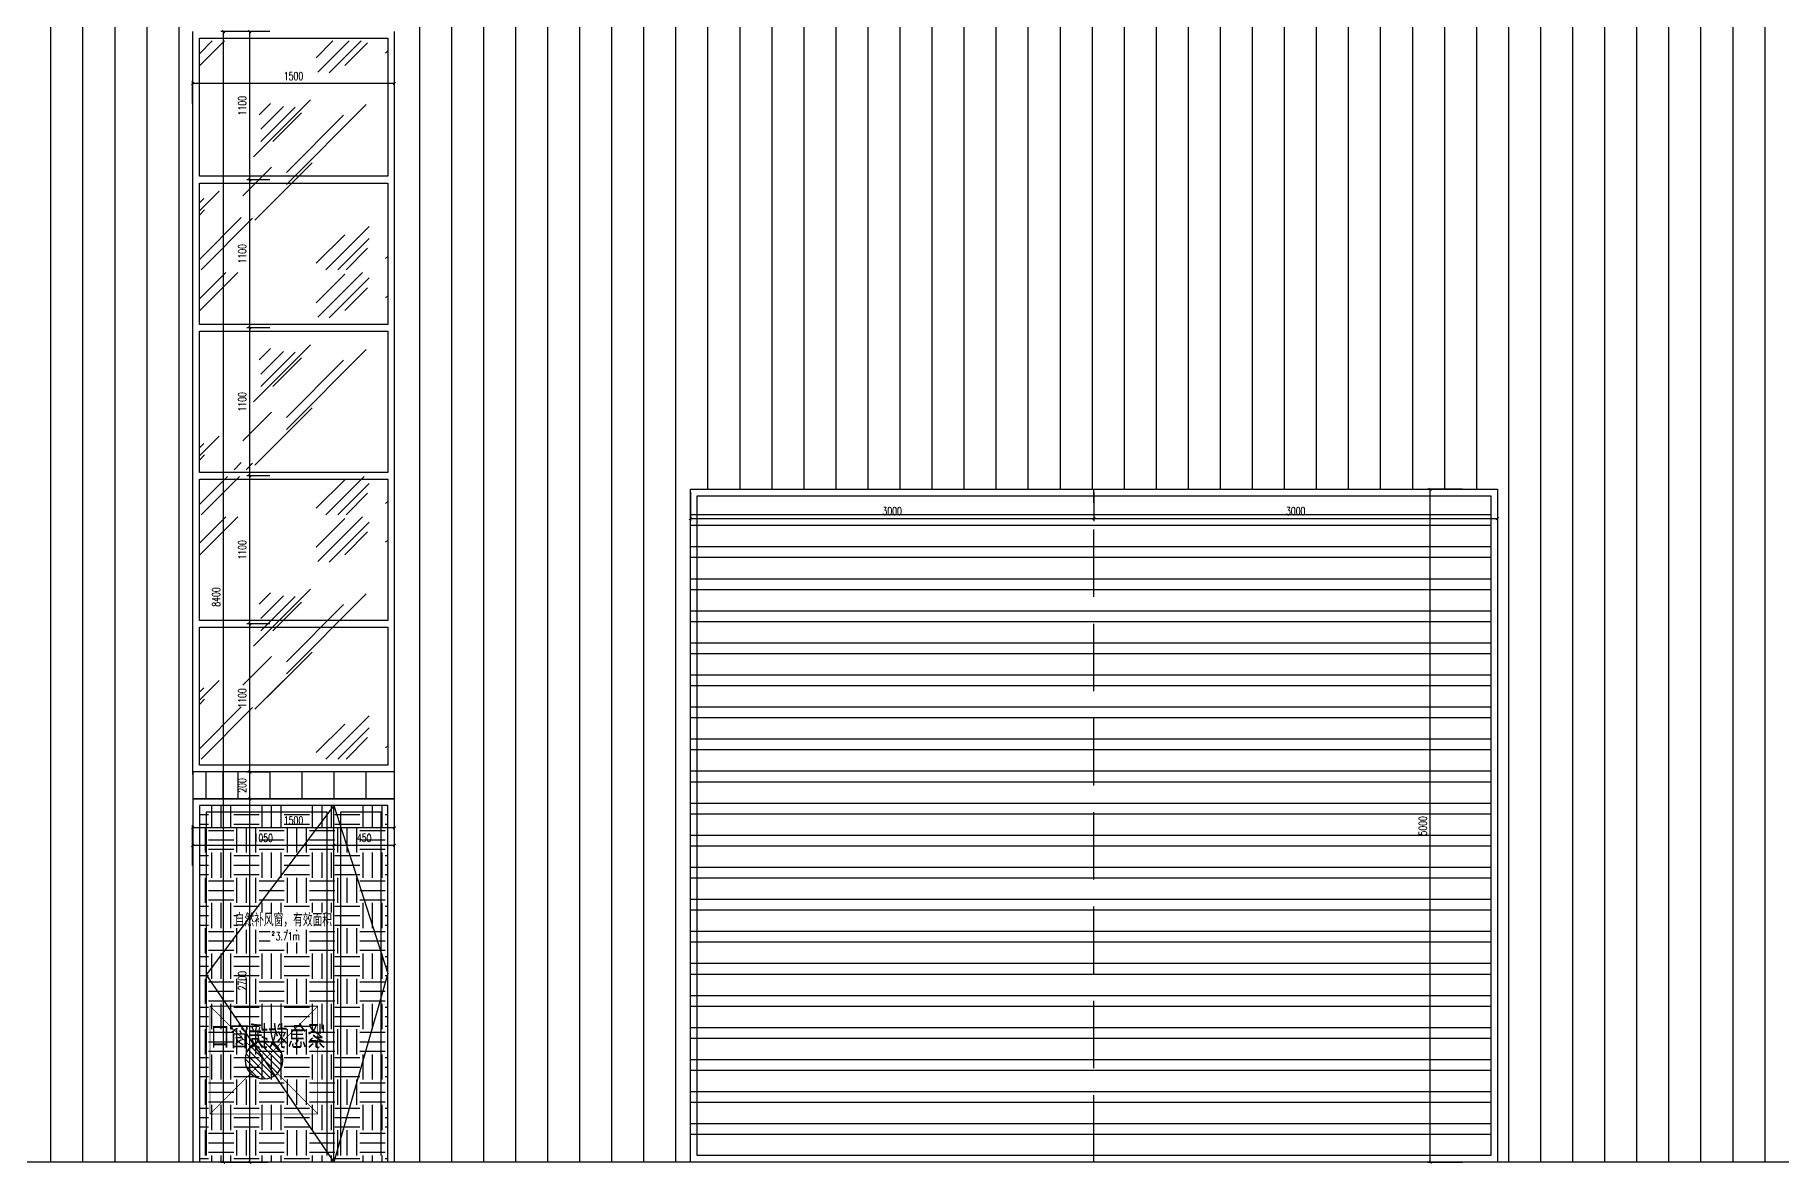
# Model space of a CAD drawing. Extents: x -2377130 to 293730, y -2 to 754590.
# Drawn here: x 52147 to 65127, y 517225 to 525612 of the extents above; entities that cross this region are included whole.
import ezdxf

# ---------------------------------------------------------------- set-up
doc = ezdxf.new("R2010")
doc.units = 0
doc.header["$LTSCALE"] = 1000
doc.header["$MEASUREMENT"] = 0
for name, pattern in [('__DASH', [0.35, 0.25, -0.1]), ('DASH', [0.35, 0.25, -0.1]), ('DOTE', [2.42, 2, -0.2, 0.02, -0.2])]:
    doc.linetypes.add(name, pattern=pattern)
doc.layers.get('Defpoints').update_dxf_attribs({"color": 210})
for name, color, linetype in [('A-AXIS-DOTE', 14, 'DOTE'), ('A-HATCH-2', 251, 'Continuous'), ('A-LIN-V', 9, 'Continuous'), ('A-WINDOW', 140, 'Continuous'), ('A-彩色打印层', 22, 'Continuous'), ('A-门窗表显示尺寸', 160, 'Continuous'), ('AXIS', 3, 'Continuous'), ('PUB_DIM', 3, 'Continuous'), ('SPACE', 7, 'Continuous'), ('SPACE_HATCH', 8, 'Continuous')]:
    doc.layers.add(name, color=color, linetype=linetype)
doc.layers.add('A-WALL-HATCH', color=8, linetype='Continuous', lineweight=13)
doc.styles.add('_TCH_DIM_T3', font='SIMPLEX', dxfattribs={"width": 0.705882, "bigfont": 'GBCBIG'})
doc.styles.add('_TCH_SPACE', font='SIMPLEX', dxfattribs={"height": 5, "bigfont": 'GBCBIG'})
doc.styles.add('A-DIM_T3', font='SIMPLEX', dxfattribs={"width": 0.705882, "bigfont": 'GBCBIG'})
doc.styles.add('STYLE1', font='')
doc.styles.get('STYLE1').set_extended_font_data('SimSun')
doc.dimstyles.new('_TCH_ARCH&&20', dxfattribs={"dimtxt": 59.5, "dimasz": 20, "dimexe": 20, "dimexo": 20, "dimgap": 25.25, "dimtad": 1, "dimdec": 0, "dimzin": 0, "dimdsep": 46, "dimtxsty": '_TCH_DIM_T3', "dimblk": 'ARCHTICK', "dimcen": 0.09, "dimclrt": 7, "dimazin": 2, "dimtfac": 1, "dimtdec": 0, "dimtix": 1, "dimtmove": 2, "dimatfit": 3, "dimfxl": 0, "dimtolj": 1, "dimtzin": 0, "dimarcsym": 0})
doc.dimstyles.new('A-DIM&&20', dxfattribs={"dimtxt": 59.5, "dimasz": 20, "dimexe": 20, "dimexo": 20, "dimgap": 25.25, "dimtad": 1, "dimdec": 0, "dimzin": 0, "dimdsep": 46, "dimtxsty": 'A-DIM_T3', "dimblk": 'ARCHTICK', "dimcen": 0.09, "dimclrt": 7, "dimazin": 2, "dimtfac": 1, "dimtdec": 0, "dimtix": 1, "dimtmove": 2, "dimatfit": 3, "dimfxl": 0, "dimtolj": 1, "dimtzin": 0, "dimarcsym": 0})

# ---------------------------------------------------------------- blocks, each defined once
blk = doc.blocks.new('_ArchTick')
at = {"color": 0, "linetype": 'ByBlock', "const_width": 0.4}
blk.add_lwpolyline([(-0.5, -0.5), (0.5, 0.5)], dxfattribs=at)
blk = doc.blocks.new('*D1572')
at = {"layer": 'A-门窗表显示尺寸', "color": 0, "lineweight": -2}
for p, q in [((60019, 522217), (60019, 522000)), ((63019, 522217), (63019, 522000)), ((60019, 522020), (63019, 522020))]:
    blk.add_line(p, q, dxfattribs=at)
at = {"layer": 'Defpoints', "color": 0}
for p in [(60019, 522237), (63019, 522237), (63019, 522020)]:
    blk.add_point(p, dxfattribs=at)
at = {"layer": 'A-门窗表显示尺寸', "color": 0, "lineweight": -2, "xscale": 20, "yscale": 20, "zscale": 20, "rotation": 180}
blk.add_blockref('_ArchTick', (60019, 522020), dxfattribs=at)
at = {"layer": 'A-门窗表显示尺寸', "color": 0, "lineweight": -2, "xscale": 20, "yscale": 20, "zscale": 20}
blk.add_blockref('_ArchTick', (63019, 522020), dxfattribs=at)
at = {"layer": 'A-门窗表显示尺寸', "color": 7, "insert": (61519, 522075), "char_height": 59.5, "attachment_point": 5, "style": 'A-DIM_T3'}
blk.add_mtext('\\A1;3000', dxfattribs=at)
blk = doc.blocks.new('*D1573')
at = {"layer": 'A-门窗表显示尺寸', "color": 0, "lineweight": -2}
for p, q in [((57019, 522217), (57019, 522000)), ((60019, 522217), (60019, 522000)), ((57019, 522020), (60019, 522020))]:
    blk.add_line(p, q, dxfattribs=at)
at = {"layer": 'Defpoints', "color": 0}
for p in [(57019, 522237), (60019, 522237), (60019, 522020)]:
    blk.add_point(p, dxfattribs=at)
at = {"layer": 'A-门窗表显示尺寸', "color": 0, "lineweight": -2, "xscale": 20, "yscale": 20, "zscale": 20, "rotation": 180}
blk.add_blockref('_ArchTick', (57019, 522020), dxfattribs=at)
at = {"layer": 'A-门窗表显示尺寸', "color": 0, "lineweight": -2, "xscale": 20, "yscale": 20, "zscale": 20}
blk.add_blockref('_ArchTick', (60019, 522020), dxfattribs=at)
at = {"layer": 'A-门窗表显示尺寸', "color": 7, "insert": (58519, 522075), "char_height": 59.5, "attachment_point": 5, "style": 'A-DIM_T3'}
blk.add_mtext('\\A1;3000', dxfattribs=at)
blk = doc.blocks.new('*D1574')
at = {"layer": 'A-门窗表显示尺寸', "color": 0, "lineweight": -2}
for p, q in [((62759, 522237), (62499, 522237)), ((62519, 517237), (62519, 522237)), ((62759, 517237), (62499, 517237))]:
    blk.add_line(p, q, dxfattribs=at)
at = {"layer": 'Defpoints', "color": 0}
for p in [(62519, 522237), (62779, 522237), (62779, 517237)]:
    blk.add_point(p, dxfattribs=at)
at = {"layer": 'A-门窗表显示尺寸', "color": 0, "lineweight": -2, "xscale": 20, "yscale": 20, "zscale": 20}
for p, rotation in [((62519, 522237), 90), ((62519, 517237), 270)]:
    blk.add_blockref('_ArchTick', p, dxfattribs=dict(at, rotation=rotation))
at = {"layer": 'A-门窗表显示尺寸', "color": 7, "insert": (62464, 519737), "char_height": 59.5, "attachment_point": 5, "rotation": 90, "style": 'A-DIM_T3'}
blk.add_mtext('\\A1;5000', dxfattribs=at)
blk = doc.blocks.new('*D1575')
at = {"layer": 'A-门窗表显示尺寸', "color": 0, "lineweight": -2}
for p, q in [((53893, 520137), (53723, 520137)), ((53743, 519937), (53743, 520137)), ((53893, 519937), (53723, 519937))]:
    blk.add_line(p, q, dxfattribs=at)
at = {"layer": 'Defpoints', "color": 0}
for p in [(53743, 520137), (53913, 520137), (53913, 519937)]:
    blk.add_point(p, dxfattribs=at)
at = {"layer": 'A-门窗表显示尺寸', "color": 0, "lineweight": -2, "xscale": 20, "yscale": 20, "zscale": 20}
for p, rotation in [((53743, 520137), 90), ((53743, 519937), 270)]:
    blk.add_blockref('_ArchTick', p, dxfattribs=dict(at, rotation=rotation))
at = {"layer": 'A-门窗表显示尺寸', "color": 7, "insert": (53688, 520037), "char_height": 59.5, "attachment_point": 5, "rotation": 90, "style": '_TCH_DIM_T3'}
blk.add_mtext('\\A1;200', dxfattribs=at)
blk = doc.blocks.new('*D1576')
at = {"layer": 'A-门窗表显示尺寸', "color": 0, "lineweight": -2}
for p, q in [((53893, 521237), (53723, 521237)), ((53743, 520137), (53743, 521237)), ((53893, 520137), (53723, 520137))]:
    blk.add_line(p, q, dxfattribs=at)
at = {"layer": 'Defpoints', "color": 0}
for p in [(53743, 521237), (53913, 521237), (53913, 520137)]:
    blk.add_point(p, dxfattribs=at)
at = {"layer": 'A-门窗表显示尺寸', "color": 0, "lineweight": -2, "xscale": 20, "yscale": 20, "zscale": 20}
for p, rotation in [((53743, 521237), 90), ((53743, 520137), 270)]:
    blk.add_blockref('_ArchTick', p, dxfattribs=dict(at, rotation=rotation))
at = {"layer": 'A-门窗表显示尺寸', "color": 7, "insert": (53688, 520687), "char_height": 59.5, "attachment_point": 5, "rotation": 90, "style": '_TCH_DIM_T3'}
blk.add_mtext('\\A1;1100', dxfattribs=at)
blk = doc.blocks.new('*D1577')
at = {"layer": 'A-门窗表显示尺寸', "color": 0, "lineweight": -2}
for p, q in [((53893, 522337), (53723, 522337)), ((53743, 521237), (53743, 522337)), ((53893, 521237), (53723, 521237))]:
    blk.add_line(p, q, dxfattribs=at)
at = {"layer": 'Defpoints', "color": 0}
for p in [(53743, 522337), (53913, 522337), (53913, 521237)]:
    blk.add_point(p, dxfattribs=at)
at = {"layer": 'A-门窗表显示尺寸', "color": 0, "lineweight": -2, "xscale": 20, "yscale": 20, "zscale": 20}
for p, rotation in [((53743, 522337), 90), ((53743, 521237), 270)]:
    blk.add_blockref('_ArchTick', p, dxfattribs=dict(at, rotation=rotation))
at = {"layer": 'A-门窗表显示尺寸', "color": 7, "insert": (53688, 521787), "char_height": 59.5, "attachment_point": 5, "rotation": 90, "style": '_TCH_DIM_T3'}
blk.add_mtext('\\A1;1100', dxfattribs=at)
blk = doc.blocks.new('*D1578')
at = {"layer": 'A-门窗表显示尺寸', "color": 0, "lineweight": -2}
for p, q in [((53893, 523437), (53723, 523437)), ((53743, 522337), (53743, 523437)), ((53893, 522337), (53723, 522337))]:
    blk.add_line(p, q, dxfattribs=at)
at = {"layer": 'Defpoints', "color": 0}
for p in [(53743, 523437), (53913, 523437), (53913, 522337)]:
    blk.add_point(p, dxfattribs=at)
at = {"layer": 'A-门窗表显示尺寸', "color": 0, "lineweight": -2, "xscale": 20, "yscale": 20, "zscale": 20}
for p, rotation in [((53743, 523437), 90), ((53743, 522337), 270)]:
    blk.add_blockref('_ArchTick', p, dxfattribs=dict(at, rotation=rotation))
at = {"layer": 'A-门窗表显示尺寸', "color": 7, "insert": (53688, 522887), "char_height": 59.5, "attachment_point": 5, "rotation": 90, "style": '_TCH_DIM_T3'}
blk.add_mtext('\\A1;1100', dxfattribs=at)
blk = doc.blocks.new('*D1579')
at = {"layer": 'A-门窗表显示尺寸', "color": 0, "lineweight": -2}
for p, q in [((53893, 524537), (53723, 524537)), ((53743, 523437), (53743, 524537)), ((53893, 523437), (53723, 523437))]:
    blk.add_line(p, q, dxfattribs=at)
at = {"layer": 'Defpoints', "color": 0}
for p in [(53743, 524537), (53913, 524537), (53913, 523437)]:
    blk.add_point(p, dxfattribs=at)
at = {"layer": 'A-门窗表显示尺寸', "color": 0, "lineweight": -2, "xscale": 20, "yscale": 20, "zscale": 20}
for p, rotation in [((53743, 524537), 90), ((53743, 523437), 270)]:
    blk.add_blockref('_ArchTick', p, dxfattribs=dict(at, rotation=rotation))
at = {"layer": 'A-门窗表显示尺寸', "color": 7, "insert": (53688, 523987), "char_height": 59.5, "attachment_point": 5, "rotation": 90, "style": '_TCH_DIM_T3'}
blk.add_mtext('\\A1;1100', dxfattribs=at)
blk = doc.blocks.new('*D1580')
at = {"layer": 'A-门窗表显示尺寸', "color": 0, "lineweight": -2}
for p, q in [((53893, 525637), (53723, 525637)), ((53743, 524537), (53743, 525637)), ((53893, 524537), (53723, 524537))]:
    blk.add_line(p, q, dxfattribs=at)
at = {"layer": 'Defpoints', "color": 0}
for p in [(53743, 525637), (53913, 525637), (53913, 524537)]:
    blk.add_point(p, dxfattribs=at)
at = {"layer": 'A-门窗表显示尺寸', "color": 0, "lineweight": -2, "xscale": 20, "yscale": 20, "zscale": 20}
for p, rotation in [((53743, 525637), 90), ((53743, 524537), 270)]:
    blk.add_blockref('_ArchTick', p, dxfattribs=dict(at, rotation=rotation))
at = {"layer": 'A-门窗表显示尺寸', "color": 7, "insert": (53688, 525087), "char_height": 59.5, "attachment_point": 5, "rotation": 90, "style": '_TCH_DIM_T3'}
blk.add_mtext('\\A1;1100', dxfattribs=at)
blk = doc.blocks.new('*D1581')
at = {"layer": 'A-门窗表显示尺寸', "color": 0, "lineweight": -2}
for p, q in [((53873, 525637), (53529, 525637)), ((53549, 517237), (53549, 525637)), ((53873, 517237), (53529, 517237))]:
    blk.add_line(p, q, dxfattribs=at)
at = {"layer": 'Defpoints', "color": 0}
for p in [(53549, 525637), (53893, 525637), (53893, 517237)]:
    blk.add_point(p, dxfattribs=at)
at = {"layer": 'A-门窗表显示尺寸', "color": 0, "lineweight": -2, "xscale": 20, "yscale": 20, "zscale": 20}
for p, rotation in [((53549, 525637), 90), ((53549, 517237), 270)]:
    blk.add_blockref('_ArchTick', p, dxfattribs=dict(at, rotation=rotation))
at = {"layer": 'A-门窗表显示尺寸', "color": 7, "insert": (53494, 521437), "char_height": 59.5, "attachment_point": 5, "rotation": 90, "style": '_TCH_DIM_T3'}
blk.add_mtext('\\A1;8400', dxfattribs=at)
blk = doc.blocks.new('*D1582')
at = {"layer": 'A-门窗表显示尺寸', "color": 0, "lineweight": -2}
for p, q in [((53319, 525103), (53319, 525272)), ((54819, 525252), (53319, 525252)), ((54819, 525103), (54819, 525272))]:
    blk.add_line(p, q, dxfattribs=at)
at = {"layer": 'Defpoints', "color": 0}
for p in [(53319, 525252), (53319, 525083), (54819, 525083)]:
    blk.add_point(p, dxfattribs=at)
at = {"layer": 'A-门窗表显示尺寸', "color": 0, "lineweight": -2, "xscale": 20, "yscale": 20, "zscale": 20, "rotation": 180}
blk.add_blockref('_ArchTick', (53319, 525252), dxfattribs=at)
at = {"layer": 'A-门窗表显示尺寸', "color": 0, "lineweight": -2, "xscale": 20, "yscale": 20, "zscale": 20}
blk.add_blockref('_ArchTick', (54819, 525252), dxfattribs=at)
at = {"layer": 'A-门窗表显示尺寸', "color": 7, "insert": (54069, 525307), "char_height": 59.5, "attachment_point": 5, "style": 'A-DIM_T3'}
blk.add_mtext('\\A1;1500', dxfattribs=at)
blk = doc.blocks.new('*D636')
at = {"layer": 'Defpoints', "color": 0}
for p in [(-1646821, 507410), (-1646021, 507410), (-1646021, 507337)]:
    blk.add_point(p, dxfattribs=at)
at = {"layer": 'PUB_DIM', "color": 0, "lineweight": -2}
for p, q in [((-1646821, 507390), (-1646821, 507317)), ((-1646821, 507337), (-1646021, 507337)), ((-1646021, 507390), (-1646021, 507317))]:
    blk.add_line(p, q, dxfattribs=at)
at = {"layer": 'PUB_DIM', "color": 0, "lineweight": -2, "xscale": 20, "yscale": 20, "zscale": 20, "rotation": 180}
blk.add_blockref('_ArchTick', (-1646821, 507337), dxfattribs=at)
at = {"layer": 'PUB_DIM', "color": 0, "lineweight": -2, "xscale": 20, "yscale": 20, "zscale": 20}
blk.add_blockref('_ArchTick', (-1646021, 507337), dxfattribs=at)
at = {"layer": 'PUB_DIM', "color": 7, "insert": (-1646421, 507392), "char_height": 59.5, "attachment_point": 5, "style": '_TCH_DIM_T3'}
blk.add_mtext('\\A1;800', dxfattribs=at)
blk = doc.blocks.new('*D637')
at = {"layer": 'Defpoints', "color": 0}
for p in [(-1646740, 507431), (-1646688, 507431), (-1646740, 506631)]:
    blk.add_point(p, dxfattribs=at)
at = {"layer": 'PUB_DIM', "color": 0, "lineweight": -2}
for p, q in [((-1646720, 507431), (-1646668, 507431)), ((-1646688, 506631), (-1646688, 507431)), ((-1646720, 506631), (-1646668, 506631))]:
    blk.add_line(p, q, dxfattribs=at)
at = {"layer": 'PUB_DIM', "color": 0, "lineweight": -2, "xscale": 20, "yscale": 20, "zscale": 20}
for p, rotation in [((-1646688, 507431), 90), ((-1646688, 506631), 270)]:
    blk.add_blockref('_ArchTick', p, dxfattribs=dict(at, rotation=rotation))
at = {"layer": 'PUB_DIM', "color": 7, "insert": (-1646743, 507031), "char_height": 59.5, "attachment_point": 5, "rotation": 90, "style": '_TCH_DIM_T3'}
blk.add_mtext('\\A1;800', dxfattribs=at)
blk = doc.blocks.new('*D1583')
at = {"layer": 'A-门窗表显示尺寸', "color": 0, "lineweight": -2}
for p, q in [((53879, 519937), (53723, 519937)), ((53743, 517237), (53743, 519937)), ((53879, 517237), (53723, 517237))]:
    blk.add_line(p, q, dxfattribs=at)
at = {"layer": 'Defpoints', "color": 0}
for p in [(53743, 519937), (53899, 519937), (53899, 517237)]:
    blk.add_point(p, dxfattribs=at)
at = {"layer": 'A-门窗表显示尺寸', "color": 0, "lineweight": -2, "xscale": 20, "yscale": 20, "zscale": 20}
for p, rotation in [((53743, 519937), 90), ((53743, 517237), 270)]:
    blk.add_blockref('_ArchTick', p, dxfattribs=dict(at, rotation=rotation))
at = {"layer": 'A-门窗表显示尺寸', "color": 7, "insert": (53688, 518587), "char_height": 59.5, "attachment_point": 5, "rotation": 90, "style": 'A-DIM_T3'}
blk.add_mtext('\\A1;2700', dxfattribs=at)
blk = doc.blocks.new('*D1584')
at = {"layer": 'A-门窗表显示尺寸', "color": 0, "lineweight": -2}
for p, q in [((54369, 519443), (54369, 519612)), ((54819, 519592), (54369, 519592)), ((54819, 519443), (54819, 519612))]:
    blk.add_line(p, q, dxfattribs=at)
at = {"layer": 'Defpoints', "color": 0}
for p in [(54369, 519592), (54369, 519423), (54819, 519423)]:
    blk.add_point(p, dxfattribs=at)
at = {"layer": 'A-门窗表显示尺寸', "color": 0, "lineweight": -2, "xscale": 20, "yscale": 20, "zscale": 20, "rotation": 180}
blk.add_blockref('_ArchTick', (54369, 519592), dxfattribs=at)
at = {"layer": 'A-门窗表显示尺寸', "color": 0, "lineweight": -2, "xscale": 20, "yscale": 20, "zscale": 20}
blk.add_blockref('_ArchTick', (54819, 519592), dxfattribs=at)
at = {"layer": 'A-门窗表显示尺寸', "color": 7, "insert": (54594, 519647), "char_height": 59.5, "attachment_point": 5, "style": 'A-DIM_T3'}
blk.add_mtext('\\A1;450', dxfattribs=at)
blk = doc.blocks.new('*D1585')
at = {"layer": 'A-门窗表显示尺寸', "color": 0, "lineweight": -2}
for p, q in [((53319, 519443), (53319, 519612)), ((54369, 519592), (53319, 519592)), ((54369, 519443), (54369, 519612))]:
    blk.add_line(p, q, dxfattribs=at)
at = {"layer": 'Defpoints', "color": 0}
for p in [(53319, 519592), (53319, 519423), (54369, 519423)]:
    blk.add_point(p, dxfattribs=at)
at = {"layer": 'A-门窗表显示尺寸', "color": 0, "lineweight": -2, "xscale": 20, "yscale": 20, "zscale": 20}
for p, rotation in [((53319, 519592), 180.0000000000032), ((54369, 519592), 3.117506253147439e-12)]:
    blk.add_blockref('_ArchTick', p, dxfattribs=dict(at, rotation=rotation))
at = {"layer": 'A-门窗表显示尺寸', "color": 7, "insert": (53844, 519647), "char_height": 59.5, "attachment_point": 5, "style": 'A-DIM_T3'}
blk.add_mtext('\\A1;1050', dxfattribs=at)
blk = doc.blocks.new('*D1586')
at = {"layer": 'A-门窗表显示尺寸', "color": 0, "lineweight": -2}
for p, q in [((53319, 519573), (53319, 519742)), ((54819, 519722), (53319, 519722)), ((54819, 519573), (54819, 519742))]:
    blk.add_line(p, q, dxfattribs=at)
at = {"layer": 'Defpoints', "color": 0}
for p in [(53319, 519722), (53319, 519553), (54819, 519553)]:
    blk.add_point(p, dxfattribs=at)
at = {"layer": 'A-门窗表显示尺寸', "color": 0, "lineweight": -2, "xscale": 20, "yscale": 20, "zscale": 20}
for p, rotation in [((53319, 519722), 180.0000000000022), ((54819, 519722), 2.238209617644316e-12)]:
    blk.add_blockref('_ArchTick', p, dxfattribs=dict(at, rotation=rotation))
at = {"layer": 'A-门窗表显示尺寸', "color": 7, "insert": (54069, 519777), "char_height": 59.5, "attachment_point": 5, "style": 'A-DIM_T3'}
blk.add_mtext('\\A1;1500', dxfattribs=at)
blk = doc.blocks.new('w4243')
at = {"layer": 'A-彩色打印层'}
h = blk.add_hatch(dxfattribs=at)
h.set_pattern_fill('ANSI31', color=8, scale=20)
h.set_pattern_definition([(45, (-3059238.806, -1095315.762), (-22.4506403, 22.4506403), [])])
edge = h.paths.add_edge_path()
edge.add_arc((-1646421.1, 507031.1), 140.7, 0, 360)
at = {"layer": 'A-彩色打印层', "color": 8, "linetype": 'DASH', "const_width": 5}
blk.add_lwpolyline([(-1646821.1, 507431.1), (-1646021.1, 507431.1), (-1646021.1, 506631.1), (-1646821.1, 506631.1)], close=True, dxfattribs=at)
for points in [[(-1646821.1, 507431.1), (-1646021.1, 506631.1)], [(-1646021.1, 507431.1), (-1646821.1, 506631.1)]]:
    blk.add_lwpolyline(points, dxfattribs=at)
at = {"layer": 'A-彩色打印层', "color": 8, "ltscale": 0.5}
blk.add_circle((-1646421.1, 507031.1), 140.7, dxfattribs=at)
at = {"layer": 'AXIS', "color": 8, "linetype": 'Continuous', "style": 'STYLE1', "width": 0.7}
blk.add_text('紧急救援窗口', height=150, dxfattribs=at).set_placement((-1646882.7, 507134))
at = {"layer": 'PUB_DIM', "color": 8}
for p1, p2, distance, picture, middle in [((-1646821.1, 507410), (-1646021.1, 507410), -73.3, '*D636', (-1646421.1, 507391.7)), ((-1646739.9, 506631.1), (-1646739.9, 507431.1), -51.4, '*D637', (-1646743.4, 507031.1))]:
    dim = blk.add_aligned_dim(p1=p1, p2=p2, distance=distance, dimstyle='_TCH_ARCH&&20', dxfattribs=at)
    dim.commit()
    dim.dimension.update_dxf_attribs({"geometry": picture, "text_midpoint": middle})

msp = doc.modelspace()

# ---------------------------------------------------------------- hatches: boundary and pattern name
at = {"layer": 'A-HATCH-2'}
h = msp.add_hatch(dxfattribs=at)
h.set_pattern_fill('ANSI32', color=8, scale=50, angle=45)
h.set_pattern_definition([(180, (1700999.5, 1e-08), (-1e-14, -238.125), []), (180, (1700920.12, 79.38), (-1e-14, -238.125), [])])
h.paths.add_polyline_path([(57019.3, 522187.5), (62969.3, 522187.5), (62969.3, 517287.5), (57019.3, 517287.5)])
h = msp.add_hatch(dxfattribs=at)
h.set_pattern_fill('ANSI31', color=8, scale=150, angle=45)
h.set_pattern_definition([(90, (-63500, -100), (-238.125, 0), [])])
h.paths.add_polyline_path([(54819.3, 520137.5), (53319.3, 520137.5), (53319.3, 519937.5), (54819.3, 519937.5)])
at = {"layer": 'A-WALL-HATCH'}
h = msp.add_hatch(dxfattribs=at)
h.set_pattern_fill('玻璃2', color=8, scale=100)
h.set_pattern_definition([(45, (2950370, 40), (0, 1527.35065), [600, -360, 600, -360, 240, -523.28157]), (45, (2950340, 70), (0, 1527.35065), [480, -600, 360, -360, 420, -463.28157]), (45, (2950340, 160), (0, 1527.35065), [360, -720, 240, -360, 540, -463.28157]), (45, (2950430, 70), (0, 1527.35065), [360, -720, 300, -1303.2815]), (45, (2950520, 160), (0, 1527.35065), [180, -900, 120, -1483.2815]), (45, (2950370, 310), (0, 1527.35065), [120, -900, 120, -480, 300, -763.28157]), (45, (2950910, 220), (0, 1527.35065), [600, -900, 720, -475.28157]), (45, (2950910, 130), (0, 1527.35065), [840, -600, 900, -355.28157]), (45, (2951060, 250), (0, -1697.05627), [600, -840, 480, -763.28157]), (45, (2950970, 430), (0, 1527.35065), [300, -1200, 360, -823.28157]), (45, (2951150, 340), (0, 1527.35065), [240, -1200, 240, -1003.2815])])
h.paths.add_polyline_path([(54769.3, 523867.5), (53369.3, 523867.5), (53369.3, 525567.5), (54769.3, 525567.5)])
h = msp.add_hatch(dxfattribs=at)
h.set_pattern_fill('玻璃2', color=8, scale=100)
h.set_pattern_definition([(45, (2950370, -1780), (0, 1527.35065), [600, -360, 600, -360, 240, -523.28157]), (45, (2950340, -1750), (0, 1527.35065), [480, -600, 360, -360, 420, -463.28157]), (45, (2950340, -1660), (0, 1527.35065), [360, -720, 240, -360, 540, -463.28157]), (45, (2950430, -1750), (0, 1527.35065), [360, -720, 300, -1303.2815]), (45, (2950520, -1660), (0, 1527.35065), [180, -900, 120, -1483.2815]), (45, (2950370, -1510), (0, 1527.35065), [120, -900, 120, -480, 300, -763.28157]), (45, (2950910, -1600), (0, 1527.35065), [600, -900, 720, -475.28157]), (45, (2950910, -1690), (0, 1527.35065), [840, -600, 900, -355.28157]), (45, (2951060, -1570), (0, -1697.05627), [600, -840, 480, -763.28157]), (45, (2950970, -1390), (0, 1527.35065), [300, -1200, 360, -823.28157]), (45, (2951150, -1480), (0, 1527.35065), [240, -1200, 240, -1003.2815])])
h.paths.add_polyline_path([(53369.3, 522332.5), (54769.3, 522332.5), (54769.3, 522047.5), (53369.3, 522047.5)])
h.paths.add_polyline_path([(54769.3, 522382.5), (53369.3, 522382.5), (53369.3, 523847.5), (54769.3, 523847.5)])
h = msp.add_hatch(dxfattribs=at)
h.set_pattern_fill('玻璃2', color=8, scale=100)
h.set_pattern_definition([(45, (2950370, -3595), (0, 1527.35065), [600, -360, 600, -360, 240, -523.28157]), (45, (2950340, -3565), (0, 1527.35065), [480, -600, 360, -360, 420, -463.28157]), (45, (2950340, -3475), (0, 1527.35065), [360, -720, 240, -360, 540, -463.28157]), (45, (2950430, -3565), (0, 1527.35065), [360, -720, 300, -1303.2815]), (45, (2950520, -3475), (0, 1527.35065), [180, -900, 120, -1483.2815]), (45, (2950370, -3325), (0, 1527.35065), [120, -900, 120, -480, 300, -763.28157]), (45, (2950910, -3415), (0, 1527.35065), [600, -900, 720, -475.28157]), (45, (2950910, -3505), (0, 1527.35065), [840, -600, 900, -355.28157]), (45, (2951060, -3385), (0, -1697.05627), [600, -840, 480, -763.28157]), (45, (2950970, -3205), (0, 1527.35065), [300, -1200, 360, -823.28157]), (45, (2951150, -3295), (0, 1527.35065), [240, -1200, 240, -1003.2815])])
h.paths.add_polyline_path([(54769.3, 520232.5), (53369.3, 520232.5), (53369.3, 522032.5), (54769.3, 522032.5)])
at = {"layer": 'SPACE_HATCH'}
h = msp.add_hatch(dxfattribs=at)
h.set_pattern_fill('土壤', color=8, scale=50, style=0)
h.set_pattern_definition([(0, (0, 0), (187.5, 187.5), [187.5, -187.5]), (0, (0, 70.31), (187.5, 187.5), [187.5, -187.5]), (0, (0, 140.62), (187.5, 187.5), [187.5, -187.5]), (90, (23.44, 164.06), (-187.5, 187.5), [187.5, -187.5]), (90, (93.75, 164.06), (-187.5, 187.5), [187.5, -187.5]), (90, (164.06, 164.06), (-187.5, 187.5), [187.5, -187.5])])
h.paths.add_polyline_path([(53369.3, 517237.5), (54769.3, 517237.5), (54769.3, 519887.5), (53369.3, 519887.5)])
h.paths.add_polyline_path([(54359.6, 518964), (53655.1, 518964), (53655.1, 519094), (54359.6, 519094)])
h.paths.add_polyline_path([(54120.7, 518870.8), (53895.3, 518870.8), (53895.3, 518955), (54120.7, 518955)])

# ---------------------------------------------------------------- linework, layer by layer
at = {"layer": 'A-AXIS-DOTE', "color": 8, "linetype": '__DASH', "ltscale": 2}
for p, q in [((60019.3, 517237.5), (60019.3, 522237.5)), ((176167.5, 517237.5), (-23524.5, 517237.5))]:
    msp.add_line(p, q, dxfattribs=at)
at = {"layer": 'A-HATCH-2', "color": 8, "linetype": 'Continuous'}
for p, q in [((52265.6, 517237.5), (52265.6, 535687.5)), ((52503.8, 517237.5), (52503.8, 535687.5)), ((52741.9, 517237.5), (52741.9, 535687.5)), ((52980, 517237.5), (52980, 535687.5)), ((53218.1, 517237.5), (53218.1, 535687.5)), ((55006.9, 517237.5), (55006.9, 535687.5)), ((55245, 517237.5), (55245, 535687.5)), ((55483.1, 517237.5), (55483.1, 535687.5)), ((55721.3, 517237.5), (55721.3, 535687.5)), ((55959.4, 517237.5), (55959.4, 535687.5)), ((56197.5, 517237.5), (56197.5, 535687.5)), ((56435.6, 517237.5), (56435.6, 535687.5)), ((56673.8, 517237.5), (56673.8, 535687.5)), ((56911.9, 517237.5), (56911.9, 535687.5)), ((57150, 522237.5), (57150, 535687.5)), ((57388.1, 522237.5), (57388.1, 535687.5)), ((57626.3, 522237.5), (57626.3, 535687.5)), ((57864.4, 522237.5), (57864.4, 535687.5)), ((58102.5, 522237.5), (58102.5, 535687.5)), ((58340.6, 522237.5), (58340.6, 535687.5)), ((58578.8, 522237.5), (58578.8, 535687.5)), ((58816.9, 522237.5), (58816.9, 535687.5)), ((59055, 522237.5), (59055, 535687.5)), ((59293.1, 522237.5), (59293.1, 535687.5)), ((59531.3, 522237.5), (59531.3, 535687.5)), ((59769.4, 522237.5), (59769.4, 535687.5)), ((60007.5, 522237.5), (60007.5, 535687.5)), ((60245.6, 522237.5), (60245.6, 535687.5)), ((60483.8, 522237.5), (60483.8, 535687.5)), ((60721.9, 522237.5), (60721.9, 535687.5)), ((60960, 522237.5), (60960, 535687.5)), ((61198.1, 522237.5), (61198.1, 535687.5)), ((61436.3, 522237.5), (61436.3, 535687.5)), ((61674.4, 522237.5), (61674.4, 535687.5)), ((61912.5, 522237.5), (61912.5, 535687.5)), ((62150.6, 522237.5), (62150.6, 535687.5)), ((62388.8, 522237.5), (62388.8, 535687.5)), ((62626.9, 522237.5), (62626.9, 535687.5)), ((62865, 522237.5), (62865, 535687.5)), ((63103.1, 517237.5), (63103.1, 535687.5)), ((63341.3, 517237.5), (63341.3, 535687.5)), ((63579.4, 517237.5), (63579.4, 535687.5)), ((63817.5, 517237.5), (63817.5, 535687.5)), ((64055.6, 517237.5), (64055.6, 535687.5)), ((64293.8, 517237.5), (64293.8, 535687.5)), ((64531.9, 517237.5), (64531.9, 535687.5)), ((64770, 517237.5), (64770, 535687.5)), ((65008.1, 517237.5), (65008.1, 535687.5))]:
    msp.add_line(p, q, dxfattribs=at)
at = {"layer": 'A-LIN-V', "color": 8}
for p, q in [((54819.3, 520137.5), (53419.3, 520137.5)), ((168419.3, 517237.5), (-17280.7, 517237.5))]:
    msp.add_line(p, q, dxfattribs=at)
at = {"layer": 'A-WALL-HATCH', "color": 8}
msp.add_line((53543.3, 519937.5), (53543.3, 520137.5), dxfattribs=at)
at = {"layer": 'A-WINDOW', "color": 8}
for p, q in [((53319.3, 520117.5), (53319.3, 525637.5)), ((54819.3, 520117.5), (54819.3, 525637.5)), ((54819.3, 520137.5), (53319.3, 520137.5)), ((54819.3, 519937.5), (53319.3, 519937.5)), ((53319.3, 519937.5), (53319.3, 517237.5)), ((54369.3, 519887.5), (53369.3, 519887.5)), ((53369.3, 519887.5), (53369.3, 517237.5)), ((54369.3, 517237.5), (54369.3, 519887.5)), ((54769.3, 519887.5), (54369.3, 519887.5)), ((54769.3, 517237.5), (54769.3, 519887.5)), ((54819.3, 517237.5), (54819.3, 519937.5)), ((54318.9, 519837.5), (53419.3, 519837.5)), ((53419.3, 519837.5), (53419.3, 517287.5)), ((54318.9, 517287.5), (54318.9, 519837.5)), ((54419.3, 519837.5), (54419.3, 517287.5)), ((54719.3, 519837.5), (54419.3, 519837.5)), ((54719.3, 517287.5), (54719.3, 519837.5))]:
    msp.add_line(p, q, dxfattribs=at)
for points in [[(54769.3, 524562.5), (53369.3, 524562.5), (53369.3, 525587.5), (54769.3, 525587.5)], [(54769.3, 523462.5), (53369.3, 523462.5), (53369.3, 524512.5), (54769.3, 524512.5)], [(54769.3, 522362.5), (53369.3, 522362.5), (53369.3, 523412.5), (54769.3, 523412.5)], [(54769.3, 522312.5), (54769.3, 521262.5), (53369.3, 521262.5), (53369.3, 522312.5)], [(57019.3, 522237.5), (63019.3, 522237.5), (63019.3, 517237.5), (57019.3, 517237.5)], [(57069.3, 522187.5), (62969.3, 522187.5), (62969.3, 517287.5), (57069.3, 517287.5)], [(54769.3, 520187.5), (53369.3, 520187.5), (53369.3, 521212.5), (54769.3, 521212.5)], [(54819.3, 520137.5), (53319.3, 520137.5), (53319.3, 519937.5), (54819.3, 519937.5)]]:
    msp.add_lwpolyline(points, close=True, dxfattribs=at)
for points in [[(54369.3, 519887.5), (53419.3, 518630), (54369.3, 517237.5)], [(54369.3, 519887.5), (54769.3, 518640), (54369.3, 517237.5)]]:
    msp.add_lwpolyline(points, dxfattribs=at)

# ---------------------------------------------------------------- block references
at = {"layer": 'A-WALL-HATCH', "color": 8, "xscale": -1}
msp.add_blockref('w4243', (-1592571.9, 10966.4), dxfattribs=at)

# ---------------------------------------------------------------- texts
at = {"layer": 'SPACE', "color": 8, "style": '_TCH_SPACE'}
msp.add_text('自然补风窗，有效面积', height=96.45, dxfattribs=at).set_placement((53631.7, 518990))
at = {"layer": 'SPACE', "color": 8, "style": '_TCH_SPACE', "width": 0.705882}
for s, height, p in [('2', 29.8, (53906.3, 518922.6)), ('3.71m', 59.5, (53936.3, 518887.6))]:
    msp.add_text(s, height=height, dxfattribs=at).set_placement(p)

# ---------------------------------------------------------------- dimensions: what is measured, and where the dimension line sits
at = {"layer": 'A-门窗表显示尺寸', "color": 8}
for p1, p2, distance, dimstyle, picture, middle in [((53893.3, 517237.5), (53893.3, 525637.5), 344.3, '_TCH_ARCH&&20', '*D1581', (53493.9, 521437.5)), ((53913.3, 524537.5), (53913.3, 525637.5), 170, '_TCH_ARCH&&20', '*D1580', (53688.3, 525087.5)), ((54819.3, 525082.5), (53319.3, 525082.5), -169.5, 'A-DIM&&20', '*D1582', (54069.3, 525307)), ((53913.3, 523437.5), (53913.3, 524537.5), 170, '_TCH_ARCH&&20', '*D1579', (53688.3, 523987.5)), ((53913.3, 522337.5), (53913.3, 523437.5), 170, '_TCH_ARCH&&20', '*D1578', (53688.3, 522887.5)), ((53913.3, 521237.5), (53913.3, 522337.5), 170, '_TCH_ARCH&&20', '*D1577', (53688.3, 521787.5)), ((57019.3, 522237.5), (60019.3, 522237.5), -217.5, 'A-DIM&&20', '*D1573', (58519.3, 522075)), ((60019.3, 522237.5), (63019.3, 522237.5), -217.5, 'A-DIM&&20', '*D1572', (61519.3, 522075)), ((62779.3, 517237.5), (62779.3, 522237.5), 260.4, 'A-DIM&&20', '*D1574', (62463.9, 519737.5)), ((53913.3, 520137.5), (53913.3, 521237.5), 170, '_TCH_ARCH&&20', '*D1576', (53688.3, 520687.5)), ((53913.3, 519937.5), (53913.3, 520137.5), 170, '_TCH_ARCH&&20', '*D1575', (53688.3, 520037.5)), ((53899.3, 517237.5), (53899.3, 519937.5), 156.1, 'A-DIM&&20', '*D1583', (53688.3, 518587.5)), ((54819.3, 519552.5), (53319.3, 519552.5), -169.5, 'A-DIM&&20', '*D1586', (54069.3, 519777)), ((54369.3, 519422.5), (53319.3, 519422.5), -169.5, 'A-DIM&&20', '*D1585', (53844.3, 519647)), ((54819.3, 519422.5), (54369.3, 519422.5), -169.5, 'A-DIM&&20', '*D1584', (54594.3, 519647))]:
    dim = msp.add_aligned_dim(p1=p1, p2=p2, distance=distance, dimstyle=dimstyle, dxfattribs=at)
    dim.commit()
    dim.dimension.update_dxf_attribs({"geometry": picture, "text_midpoint": middle})

doc.saveas('drawing.dxf')
